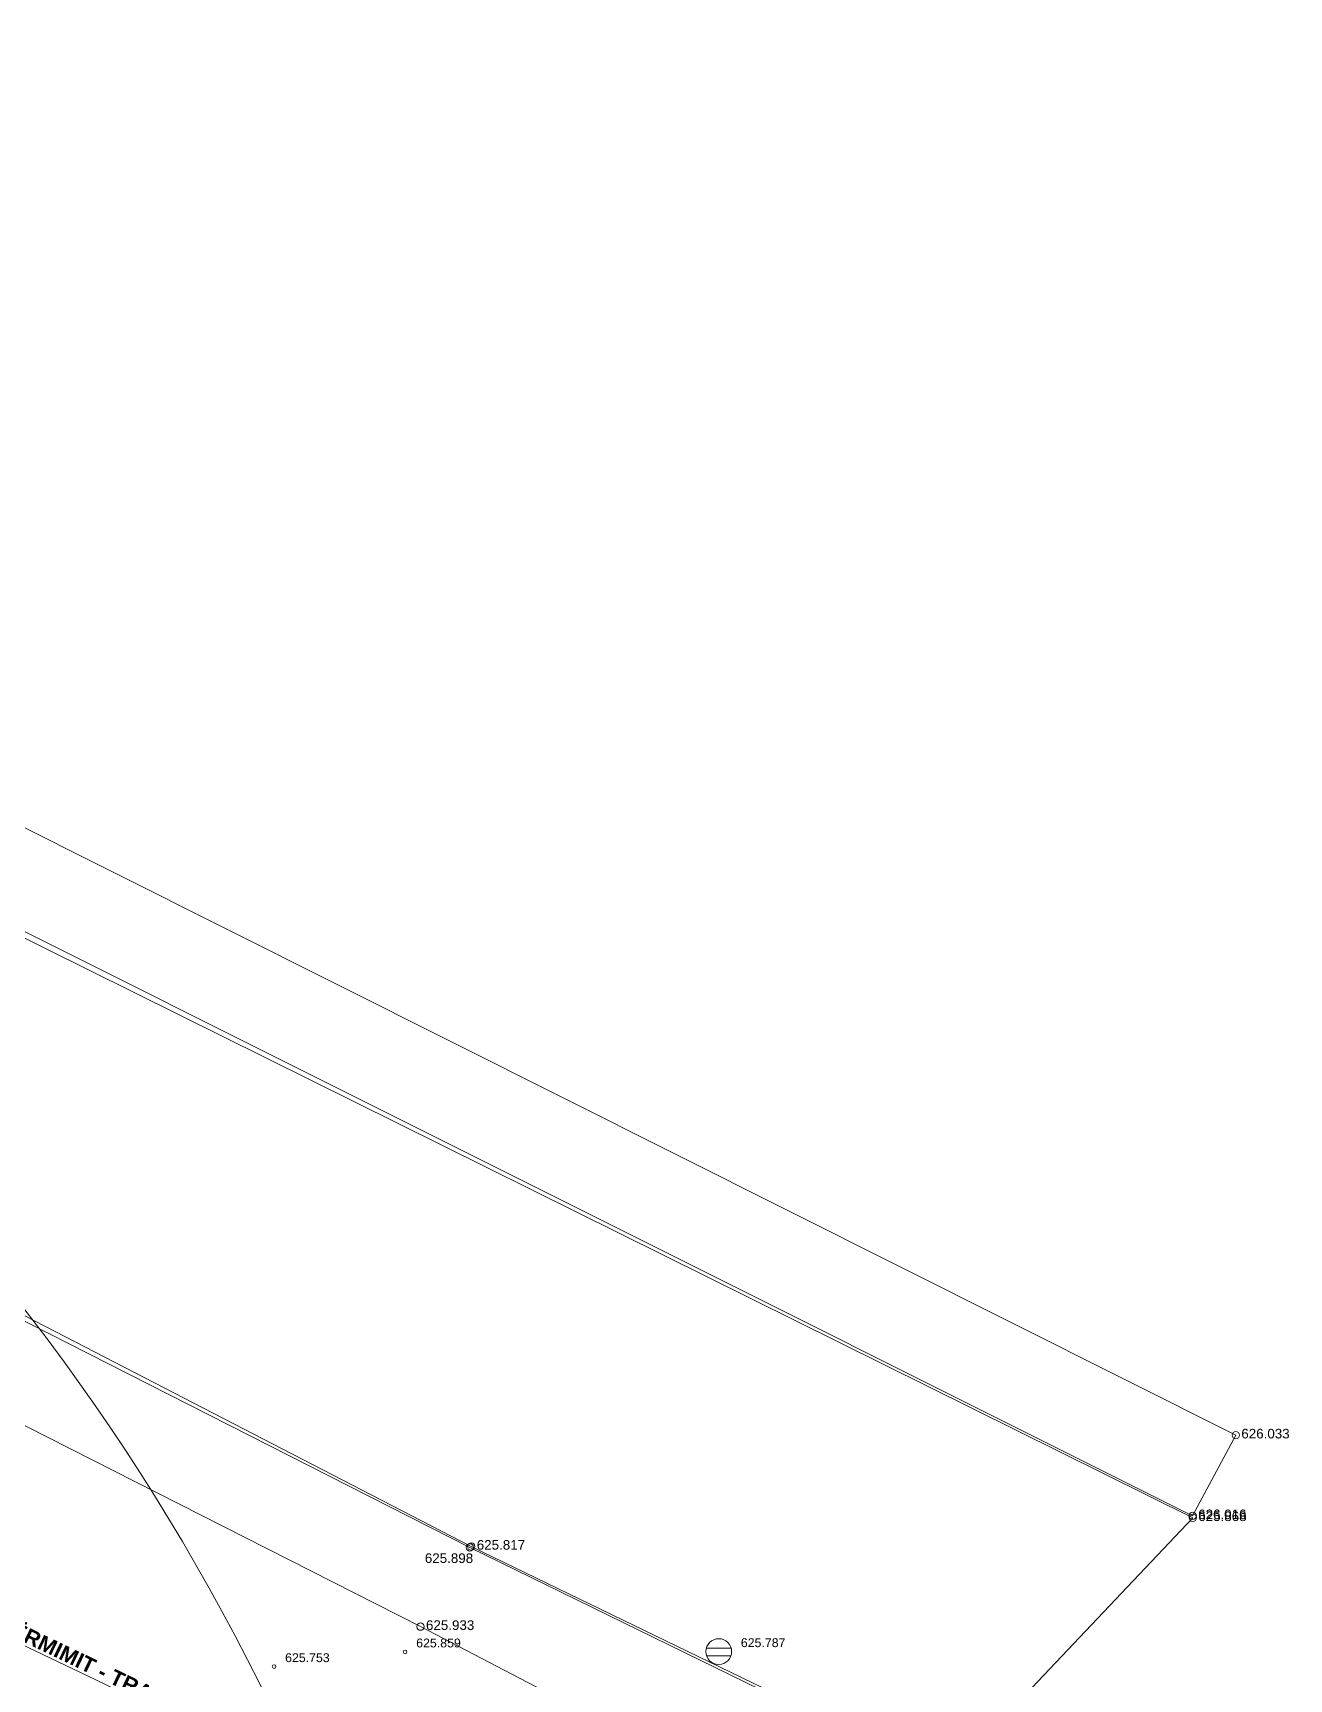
# Model space of a CAD drawing. Header units: metres. Extents: x 7511714 to 7511891, y 4693222 to 4693343.
# Drawn here: x 7511865.74 to 7511891.33, y 4693302.84 to 4693336.38 of the extents above; entities that cross this region are included whole.
import ezdxf

# ---------------------------------------------------------------- set-up
doc = ezdxf.new("R2010")
doc.units = ezdxf.units.M
doc.layers.get('0').update_dxf_attribs({"lineweight": 0})
for name, color, linetype, lineweight in [('asfalt', 252, 'Continuous', 0), ('asfalt pikat', 97, 'Continuous', 0), ('BETON HACHURE', 252, 'Continuous', 0), ('COTE 50ème', 1, 'Continuous', 0), ('label', 210, 'Continuous', 0), ('Matjet', 210, 'Continuous', 0), ('Puset fekali', 30, 'Continuous', 0), ('TEXTE', 7, 'Continuous', 0), ('trotuar', 91, 'Continuous', 0), ('trotuar pikat', 155, 'Continuous', 0)]:
    doc.layers.add(name, color=color, linetype=linetype, lineweight=lineweight)
doc.styles.add('RS_TEXT_1.50', font='arial.ttf', dxfattribs={"height": 12.5})
doc.styles.get("Standard").update_dxf_attribs({"font": 'arial.ttf'})

# ---------------------------------------------------------------- blocks, each defined once
blk = doc.blocks.new('*U104', base_point=(7511874.672, 4693305.54, 625.817))
at = {"layer": 'asfalt pikat', "linetype": 'ByBlock', "lineweight": -2}
blk.add_line((7511874.672, 4693305.54, 625.817), (7511874.672, 4693305.54, 625.817), dxfattribs=at)
blk.add_circle((7511874.672, 4693305.54, 625.817), 0.075, dxfattribs=at)
at = {"layer": 'asfalt pikat', "linetype": 'ByBlock', "insert": (7511874.7845, 4693305.57, 625.817), "char_height": 0.195, "attachment_point": 4}
blk.add_mtext('{\\C256;625.817}', dxfattribs=at)
blk = doc.blocks.new('*U105', base_point=(7511874.644, 4693305.521, 625.898))
at = {"layer": 'trotuar pikat', "linetype": 'ByBlock', "lineweight": -2}
blk.add_line((7511874.644, 4693305.521, 625.898), (7511874.644, 4693305.521, 625.898), dxfattribs=at)
blk.add_circle((7511874.644, 4693305.521, 625.898), 0.075, dxfattribs=at)
at = {"layer": 'trotuar pikat', "linetype": 'ByBlock', "insert": (7511873.726, 4693305.299, 625.898), "char_height": 0.195, "attachment_point": 4}
blk.add_mtext('{\\C256;625.898}', dxfattribs=at)
blk = doc.blocks.new('*U106', base_point=(7511873.637, 4693303.905, 625.933))
at = {"layer": 'trotuar pikat', "linetype": 'ByBlock', "lineweight": -2}
blk.add_line((7511873.637, 4693303.905, 625.933), (7511873.637, 4693303.905, 625.933), dxfattribs=at)
blk.add_circle((7511873.637, 4693303.905, 625.933), 0.075, dxfattribs=at)
at = {"layer": 'trotuar pikat', "linetype": 'ByBlock', "insert": (7511873.7495, 4693303.935, 625.933), "char_height": 0.195, "attachment_point": 4}
blk.add_mtext('{\\C256;625.933}', dxfattribs=at)
blk = doc.blocks.new('*U107', base_point=(7511873.325, 4693303.391, 625.859))
at = {"layer": 'Matjet', "linetype": 'ByBlock', "lineweight": -2}
blk.add_line((7511873.325, 4693303.391, 625.859), (7511873.325, 4693303.391, 625.859), dxfattribs=at)
blk.add_circle((7511873.325, 4693303.391, 625.859), 0.0375, dxfattribs=at)
at = {"layer": 'Matjet', "linetype": 'ByBlock', "insert": (7511873.55, 4693303.571, 625.859), "char_height": 0.18, "attachment_point": 4}
blk.add_mtext('625.859', dxfattribs=at)
blk = doc.blocks.new('Settling Basin - PK ujrat e zeza')
at = {"color": 21, "lineweight": 0, "flags": 128}
for points in [[(-0.95, 0.27), (0.96, 0.27)], [(-0.95, -0.33), (0.96, -0.33)]]:
    blk.add_lwpolyline(points, dxfattribs=at)
at = {"color": 21, "lineweight": 0}
blk.add_circle((0, 0), 1, dxfattribs=at)
blk = doc.blocks.new('Puset_Kan_Atmosferik')
blk.add_blockref('Settling Basin - PK ujrat e zeza', (0, 0))
blk = doc.blocks.new('*U110', base_point=(7511879.714, 4693303.397, 625.787))
at = {"layer": 'Puset fekali', "color": 0, "linetype": 'ByBlock', "lineweight": -2, "xscale": 0.2624999971783286, "yscale": 0.2624999971783286, "zscale": 0.2624999971783286}
blk.add_blockref('Puset_Kan_Atmosferik', (7511879.714, 4693303.397, 625.787), dxfattribs=at)
at = {"layer": 'label', "linetype": 'ByBlock', "insert": (7511880.164, 4693303.577, 625.787), "char_height": 0.18, "attachment_point": 4}
blk.add_mtext('625.787', dxfattribs=at)
blk = doc.blocks.new('*U116', base_point=(7511870.654, 4693303.091, 625.753))
at = {"layer": 'Matjet', "linetype": 'ByBlock', "lineweight": -2}
blk.add_line((7511870.654, 4693303.091, 625.753), (7511870.654, 4693303.091, 625.753), dxfattribs=at)
blk.add_circle((7511870.654, 4693303.091, 625.753), 0.0375, dxfattribs=at)
at = {"layer": 'Matjet', "linetype": 'ByBlock', "insert": (7511870.879, 4693303.271, 625.753), "char_height": 0.18, "attachment_point": 4}
blk.add_mtext('625.753', dxfattribs=at)
blk = doc.blocks.new('*U209', base_point=(7511889.371, 4693306.123, 625.868))
at = {"layer": 'asfalt pikat', "linetype": 'ByBlock', "lineweight": -2}
blk.add_line((7511889.371, 4693306.123, 625.868), (7511889.371, 4693306.123, 625.868), dxfattribs=at)
blk.add_circle((7511889.371, 4693306.123, 625.868), 0.075, dxfattribs=at)
at = {"layer": 'asfalt pikat', "linetype": 'ByBlock', "insert": (7511889.4835, 4693306.153, 625.868), "char_height": 0.195, "attachment_point": 4}
blk.add_mtext('{\\C256;625.868}', dxfattribs=at)
blk = doc.blocks.new('*U210', base_point=(7511889.369, 4693306.162, 626.016))
at = {"layer": 'trotuar pikat', "linetype": 'ByBlock', "lineweight": -2}
blk.add_line((7511889.369, 4693306.162, 626.016), (7511889.369, 4693306.162, 626.016), dxfattribs=at)
blk.add_circle((7511889.369, 4693306.162, 626.016), 0.075, dxfattribs=at)
at = {"layer": 'trotuar pikat', "linetype": 'ByBlock', "insert": (7511889.4815, 4693306.192, 626.016), "char_height": 0.195, "attachment_point": 4}
blk.add_mtext('{\\C256;626.016}', dxfattribs=at)
blk = doc.blocks.new('*U211', base_point=(7511890.248, 4693307.807, 626.033))
at = {"layer": 'trotuar pikat', "linetype": 'ByBlock', "lineweight": -2}
blk.add_line((7511890.248, 4693307.807, 626.033), (7511890.248, 4693307.807, 626.033), dxfattribs=at)
blk.add_circle((7511890.248, 4693307.807, 626.033), 0.075, dxfattribs=at)
at = {"layer": 'trotuar pikat', "linetype": 'ByBlock', "insert": (7511890.3605, 4693307.837, 626.033), "char_height": 0.195, "attachment_point": 4}
blk.add_mtext('{\\C256;626.033}', dxfattribs=at)
blk = doc.blocks.new('A$Cebd43ce6')
at = {"layer": 'COTE 50ème', "ltscale": 0.5}
blk.add_circle((-3905.6, 2250.1), 4550, dxfattribs=at)
blk = doc.blocks.new('A$C340691c1')
at = {"layer": 'BETON HACHURE', "true_color": 0x636466, "transparency": 33554585}
h = blk.add_hatch(dxfattribs=at)
h.set_pattern_fill('ANSI37', color=251, scale=50, angle=270, style=0)
h.set_pattern_definition([(315, (-58216.84, 74502.852), (4.4194174, 4.4194174), []), (45, (-58216.84, 74502.852), (-4.4194174, 4.4194174), [])])
h.paths.add_polyline_path([(-2720.63, 3000.24), (-2695.63, 3000.24), (-2695.63, 2675.24), (-2720.63, 2675.24)], flags=0)
h.paths.add_polyline_path([(-2720.63, 3000.24), (-2695.63, 3000.24), (-2695.63, 2675.24), (-2720.63, 2675.24)], flags=0)
h.paths.add_polyline_path([(-540.63, 2860.1), (-540.63, 2810.1), (-460.63, 2810.1), (-460.63, 2860.1)], flags=0)
h.paths.add_polyline_path([(-920.63, 2860.1), (-920.63, 2810.1), (-840.63, 2810.1), (-840.63, 2860.1)], flags=0)
edge = h.paths.add_edge_path(flags=0)
edge.add_arc((-880.63, 4175.1), 40, 0, 360)
edge = h.paths.add_edge_path(flags=0)
edge.add_arc((-880.63, 4850.1), 40, 0, 360)
edge = h.paths.add_edge_path(flags=0)
edge.add_arc((-880.63, 3575.1), 40, 0, 360)
h.paths.add_polyline_path([(-35.63, 5320.24), (-4224.47, 5320.24), (-4613.76, 583.54), (-35.63, 133.95)])
edge = h.paths.add_edge_path(flags=0)
edge.add_arc((-880.63, 3575.1), 40, 0, 360)
h.paths.add_polyline_path([(-2095.63, 5295.24), (-2095.63, 4875.1), (-2070.63, 4875.1), (-2070.63, 5295.24), (-500.62, 5295.24), (-500.63, 4825.1), (-460.63, 4825.1), (-460.63, 5295.24), (-60.63, 5295.24), (-60.63, 3565.1), (-460.63, 3565.1), (-460.63, 4200.1), (-500.63, 4200.1), (-500.63, 3535.1), (-60.63, 3535.1), (-60.63, 2790.1), (-500.63, 2790.1), (-500.63, 1400.1), (-460.63, 1400.1), (-460.63, 2760.1), (-60.63, 2760.1), (-60.63, 161.52), (-833.13, 237.39), (-833.13, 725.1), (-858.13, 725.1), (-858.13, 239.84), (-2163.13, 368), (-2163.13, 725.1), (-2188.13, 725.1), (-2188.13, 370.45), (-3375.63, 487.07), (-3375.63, 725.1), (-3425.63, 725.1), (-3425.63, 491.98), (-4586.83, 606.01), (-4515.49, 1474.1), (-4205.63, 1474.1), (-4205.63, 1524.1), (-4511.38, 1524.1), (-4411.44, 2740.1), (-4205.63, 2740.1), (-4205.63, 2790.1), (-4407.33, 2790.1), (-4405.48, 2810.1), (-4205.63, 2810.1), (-4205.63, 2860.1), (-4401.58, 2860.1), (-4344.87, 3550.1), (-4205.63, 3550.1), (-4205.63, 3600.1), (-4340.76, 3600.1), (-4295.56, 4150.1), (-4205.63, 4150.1), (-4205.63, 4200.1), (-4291.45, 4200.1), (-4201.44, 5295.24), (-3423.13, 5295.24), (-3423.13, 4875.1), (-3398.13, 4875.1), (-3398.13, 5295.24)], flags=16)
h.paths.add_polyline_path([(-920.63, 3615.1), (-920.63, 3535.1), (-840.63, 3535.1), (-840.63, 3615.1)], flags=0)
at = {"layer": 'TEXTE', "insert": (-1245.26, 5719.98), "char_height": 31.25, "width": 2458.8095, "attachment_point": 5, "style": 'RS_TEXT_1.50'}
blk.add_mtext('{\\fArial|b1|i0|c0|p34;\\LBAZA E THEMELEVE - PLANI I GËRMIMIT - TRAJTIMI I SHTRESAVE NËN PLLAKNEN E THEMELEVE}', dxfattribs=at)

msp = doc.modelspace()

# ---------------------------------------------------------------- linework, layer by layer
at = {"layer": 'asfalt'}
for points in [[(7511884.37, 4693300.836, 625.786), (7511884.638, 4693301.124, 625.75), (7511889.371, 4693306.123, 625.868), (7511861.503, 4693319.953, 625.938), (7511846.489, 4693328.269, 625.923), (7511845.318, 4693329.13, 625.946), (7511844.288, 4693330.421, 625.948), (7511843.796, 4693331.269, 625.903), (7511843.158, 4693332.949, 625.914), (7511842.992, 4693333.308, 0), (7511842.921, 4693334.692, 625.941), (7511842.921, 4693335.407, 625.941), (7511843.046, 4693336.383, 625.977)], [(7511808.787, 4693277.289, 625.845), (7511817.691, 4693293.371, 625.932), (7511820.303, 4693300.202, 625.91), (7511821.74, 4693303.288, 625.887), (7511826.488, 4693307.928, 625.919), (7511832.053, 4693312.392, 625.959), (7511837.196, 4693315.645, 625.918), (7511840.099, 4693316.94, 625.909), (7511843.205, 4693317.426, 625.868), (7511850.823, 4693316.948, 625.831), (7511857.907, 4693314.196, 625.819), (7511874.672, 4693305.54, 625.817), (7511884.37, 4693300.836, 625.786)]]:
    msp.add_polyline3d(points, dxfattribs=at)
at = {"layer": 'trotuar'}
for points in [[(7511889.369, 4693306.162, 626.016), (7511890.248, 4693307.807, 626.033), (7511862.806, 4693321.57, 626.108), (7511847.746, 4693330.18, 625.988), (7511847.018, 4693330.742, 626.023), (7511846.807, 4693330.906, 626.066), (7511846.032, 4693331.812, 626.256), (7511845.538, 4693332.58, 626.253), (7511845.261, 4693334.049, 626.114), (7511845.356, 4693335.088, 626.075), (7511843.027, 4693335.425, 626.273), (7511842.973, 4693334.359, 626.219), (7511843.081, 4693333.355, 626.076), (7511844.566, 4693330.121, 626.068), (7511845.27, 4693329.434, 625.979), (7511846.56, 4693328.399, 625.955), (7511861.543, 4693320.082, 626.092), (7511889.369, 4693306.162, 626.016)], [(7511884.318, 4693300.783, 625.864), (7511874.644, 4693305.521, 625.898), (7511857.88, 4693314.038, 625.877), (7511850.682, 4693316.825, 625.932), (7511843.247, 4693317.304, 625.91), (7511840.174, 4693316.672, 625.95), (7511837.257, 4693315.498, 625.979), (7511832.142, 4693312.223, 626.027), (7511826.662, 4693307.855, 625.925), (7511821.878, 4693303.204, 625.949), (7511820.545, 4693300.225, 625.932)], [(7511823.984, 4693302.324, 625.986), (7511824.938, 4693303.536, 625.981), (7511827.158, 4693305.539, 626.014), (7511835.095, 4693311.65, 626.053), (7511843.465, 4693315.991, 0), (7511849.927, 4693314.721, 625.927), (7511857.121, 4693312.288, 625.912), (7511873.637, 4693303.905, 625.933), (7511883.295, 4693298.866, 625.868)]]:
    msp.add_polyline3d(points, dxfattribs=at)

# ---------------------------------------------------------------- block references
at = {"layer": 'asfalt pikat'}
for name, p in [('*U209', (7511889.371, 4693306.123, 625.868)), ('*U104', (7511874.672, 4693305.54, 625.817))]:
    msp.add_blockref(name, p, dxfattribs=at)
at = {"layer": 'Matjet'}
for name, p in [('*U107', (7511873.325, 4693303.391, 625.859)), ('*U116', (7511870.654, 4693303.091, 625.753))]:
    msp.add_blockref(name, p, dxfattribs=at)
at = {"layer": 'Puset fekali', "xscale": 0.01, "yscale": 0.01, "zscale": 0.01}
for name, rotation in [('A$Cebd43ce6', 334.3967821871004), ('A$C340691c1', 334.3967827565189)]:
    msp.add_blockref(name, (7511855.089, 4693245.348), dxfattribs=dict(at, rotation=rotation))
at = {"layer": 'Puset fekali'}
msp.add_blockref('*U110', (7511879.714, 4693303.397, 625.787), dxfattribs=at)
at = {"layer": 'trotuar pikat'}
for name, p in [('*U211', (7511890.248, 4693307.807, 626.033)), ('*U210', (7511889.369, 4693306.162, 626.016)), ('*U105', (7511874.644, 4693305.521, 625.898)), ('*U106', (7511873.637, 4693303.905, 625.933))]:
    msp.add_blockref(name, p, dxfattribs=at)

doc.saveas('drawing.dxf')
